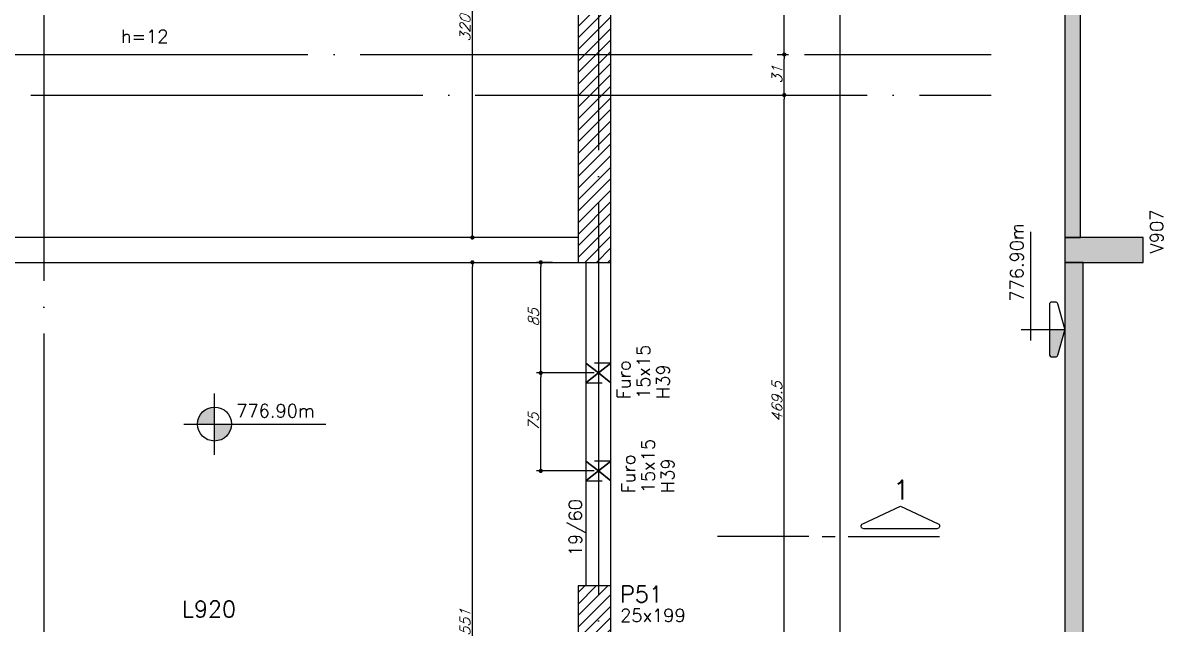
# Model space of a CAD drawing. Extents: x -4245 to 5400, y -2094 to 2406.
# Drawn here: x 2809 to 3682, y 939 to 1399 of the extents above; entities that cross this region are included whole.
import ezdxf
from ezdxf.enums import TextEntityAlignment as Align

# ---------------------------------------------------------------- set-up
doc = ezdxf.new("R2010")
doc.units = 0
doc.header["$LTSCALE"] = 50
doc.header["$MEASUREMENT"] = 0
doc.linetypes.add('EIXO', pattern=[6.8, 6, -0.4, 0, -0.4])
doc.linetypes.add('HIDDEN', pattern=[0.375, 0.25, -0.125])
doc.layers.get('0').update_dxf_attribs({"linetype": 'CONTINUOUS'})
doc.layers.get('DEFPOINTS').update_dxf_attribs({"linetype": 'CONTINUOUS'})
for name, color, linetype in [('F-CORTE', 4, 'CONTINUOUS'), ('F-CORTE-INDICAÇÃO', 4, 'CONTINUOUS'), ('F-COTAS', 106, 'CONTINUOUS'), ('F-COTAS-FUROS', 50, 'CONTINUOUS'), ('F-EIXO', 12, 'EIXO'), ('F-FURO-PAREDE', 2, 'HIDDEN'), ('F-FURO-PAREDE-TEXTOS', 2, 'CONTINUOUS'), ('F-LAJES-DIM', 2, 'CONTINUOUS'), ('F-LAJES-NOME', 4, 'CONTINUOUS'), ('F-NÍVEL-PLANTA', 2, 'CONTINUOUS'), ('F-NÍVEL-VISTA', 2, 'CONTINUOUS'), ('F-PILARES-DIM', 172, 'CONTINUOUS'), ('F-PILARES-HACH', 174, 'CONTINUOUS'), ('F-PILARES-NOME', 170, 'CONTINUOUS'), ('F-PILARES-S', 170, 'CONTINUOUS'), ('F-SOLIDO-CORTE', 71, 'CONTINUOUS'), ('F-TEXTO', 6, 'CONTINUOUS'), ('F-TEXTO-YELLOW', 2, 'CONTINUOUS'), ('F-VIGAS', 3, 'CONTINUOUS'), ('F-VIGAS-DIM', 2, 'CONTINUOUS')]:
    doc.layers.add(name, color=color, linetype=linetype)
doc.styles.add('CP-TEXT-INCL', font='simplex.shx', dxfattribs={"oblique": 20})
doc.styles.add('MCP', font='simplex.shx')
doc.styles.add('ROMANS', font='simplex.shx')
doc.dimstyles.new('CP-COTAS-50', dxfattribs={"dimscale": 0.64, "dimtxt": 12.5, "dimasz": 5, "dimexe": 5, "dimexo": 5, "dimgap": 2.5, "dimtad": 1, "dimdec": 1, "dimdsep": 46, "dimtxsty": 'CP-TEXT-INCL', "dimblk1": 'DOT', "dimblk2": 'DOT', "dimsah": 1, "dimcen": 9, "dimclrd": 256, "dimclre": 256, "dimclrt": 256, "dimadec": 0, "dimazin": 0, "dimtfac": 1, "dimtdec": 1, "dimtmove": 2, "dimatfit": 3, "dimldrblk": 'DOT', "dimfxl": 0, "dimtolj": 1, "dimarcsym": 0})

# ---------------------------------------------------------------- blocks, each defined once
blk = doc.blocks.new('Nível - Planta')
at = {"layer": 'F-NÍVEL-PLANTA'}
h = blk.add_hatch(color=71, dxfattribs=at)
h.paths.add_polyline_path([(0, 0), (0, 0.26, 0.414214), (-0.26, 0)])
h.paths.add_polyline_path([(0.26, 0), (0, 0), (0, -0.26, 0.414214)])
for p, q in [((0, -0.469), (0, 0.469)), ((-0.469, 0), (1.704, 0))]:
    blk.add_line(p, q, dxfattribs=at)
blk.add_circle((0, 0), 0.26, dxfattribs=at)
at = {"layer": 'F-TEXTO', "color": 3, "style": 'MCP'}
blk.add_attdef('NÍVEL', (0.333, 0.102), '', height=0.2, dxfattribs=at)
blk = doc.blocks.new('*U9')
at = {"layer": 'F-CORTE-INDICAÇÃO'}
for p, q in [((70, 0), (0, 0)), ((80, 0), (90, 0)), ((100, 0), (170, 0))]:
    blk.add_line(p, q, dxfattribs=at)
blk.add_lwpolyline([(112, 6, -0.802585), (111.15, 9.81), (140, 23.26), (168.85, 9.81, -0.802585), (168, 6)], format="xyb", close=True, dxfattribs=at)
at = {"layer": 'F-CORTE-INDICAÇÃO', "style": 'ROMANS'}
blk.add_attdef('CORTE', text='', height=15, dxfattribs=at).set_placement((140, 35.76), align=Align.MIDDLE_CENTER)
at = {"layer": 'F-CORTE-INDICAÇÃO', "color": 2, "style": 'ROMANS'}
blk.add_attdef('FOLHA', text='', height=12, dxfattribs=at).set_placement((140, -10), align=Align.MIDDLE_CENTER)
blk = doc.blocks.new('_DOT')
at = {"color": 0, "linetype": 'ByBlock'}
blk.add_line((-0.5, 0), (-1, 0), dxfattribs=at)
at = {"color": 0, "linetype": 'ByBlock', "const_width": 0.5}
blk.add_lwpolyline([(-0.25, 0, 1), (0.25, 0, 1)], format="xyb", close=True, dxfattribs=at)
blk = doc.blocks.new('*D111')
at = {"layer": 'DEFPOINTS', "color": 0, "linetype": 'Continuous', "transparency": 16777216}
for p in [(3153.55, 1215.5), (3153.55, 1215.5), (3153.55, 664.5)]:
    blk.add_point(p, dxfattribs=at)
at = {"layer": 'F-COTAS', "linetype": 'Continuous', "lineweight": -2, "transparency": 16777216}
blk.add_line((3153.55, 667.7), (3153.55, 1212.3), dxfattribs=at)
at = {"layer": 'F-COTAS', "linetype": 'Continuous', "lineweight": -2, "transparency": 16777216, "xscale": 3.2, "yscale": 3.2, "zscale": 3.2}
for p, rotation in [((3153.55, 1215.5), 90), ((3153.55, 664.5), 270)]:
    blk.add_blockref('_DOT', p, dxfattribs=dict(at, rotation=rotation))
at = {"layer": 'F-COTAS', "linetype": 'Continuous', "transparency": 16777216, "insert": (3147.95, 940), "char_height": 8, "attachment_point": 5, "rotation": 90, "style": 'CP-TEXT-INCL'}
blk.add_mtext('\\A1;551', dxfattribs=at)
blk = doc.blocks.new('*D112')
at = {"layer": 'DEFPOINTS', "color": 0, "linetype": 'Continuous', "transparency": 16777216}
for p in [(3153.55, 1554.5), (3153.55, 1554.5), (3153.55, 1234.5)]:
    blk.add_point(p, dxfattribs=at)
at = {"layer": 'F-COTAS', "linetype": 'Continuous', "lineweight": -2, "transparency": 16777216}
blk.add_line((3153.55, 1237.7), (3153.55, 1551.3), dxfattribs=at)
at = {"layer": 'F-COTAS', "linetype": 'Continuous', "lineweight": -2, "transparency": 16777216, "xscale": 3.2, "yscale": 3.2, "zscale": 3.2}
for p, rotation in [((3153.55, 1554.5), 90), ((3153.55, 1234.5), 270)]:
    blk.add_blockref('_DOT', p, dxfattribs=dict(at, rotation=rotation))
at = {"layer": 'F-COTAS', "linetype": 'Continuous', "transparency": 16777216, "insert": (3147.95, 1394.5), "char_height": 8, "attachment_point": 5, "rotation": 90, "style": 'CP-TEXT-INCL'}
blk.add_mtext('\\A1;320', dxfattribs=at)
blk = doc.blocks.new('*U155')
at = {"layer": 'F-EIXO'}
blk.add_line((0, 0), (0, -2655), dxfattribs=at)
at = {"layer": 'F-TEXTO', "style": 'ROMANS'}
blk.add_attdef('EIXO', text='', height=17.5, rotation=360, dxfattribs=at).set_placement((0, 28.21), align=Align.MIDDLE_CENTER)
blk = doc.blocks.new('*U160')
at = {"layer": 'F-EIXO'}
blk.add_line((0, 0), (7197, 0), dxfattribs=at)
at = {"layer": 'F-TEXTO', "style": 'ROMANS'}
blk.add_attdef('EIXO', text='', height=17.5, dxfattribs=at).set_placement((-28.2072, 0), align=Align.MIDDLE_CENTER)
blk = doc.blocks.new('*U161')
at = {"layer": 'F-EIXO'}
blk.add_line((0, 0), (7285, 0), dxfattribs=at)
at = {"layer": 'F-TEXTO', "style": 'ROMANS'}
blk.add_attdef('EIXO', text='', height=17.5, dxfattribs=at).set_placement((-28.2072, 0), align=Align.MIDDLE_CENTER)
blk = doc.blocks.new('*U178')
at = {"layer": 'F-EIXO'}
blk.add_line((0, 0), (0, -2755), dxfattribs=at)
at = {"layer": 'F-TEXTO', "style": 'ROMANS'}
blk.add_attdef('EIXO', text='', height=17.5, rotation=360, dxfattribs=at).set_placement((0, 28.2072), align=Align.MIDDLE_CENTER)
blk = doc.blocks.new('*D213')
at = {"layer": 'DEFPOINTS', "color": 0, "linetype": 'Continuous', "transparency": 16777216}
for p in [(3262.5, 1634.5), (3435.19, 1634.5), (3259.5, -315.5)]:
    blk.add_point(p, dxfattribs=at)
at = {"layer": 'F-COTAS', "linetype": 'Continuous', "lineweight": -2, "transparency": 16777216}
for p, q in [((3265.7, 1634.5), (3438.39, 1634.5)), ((3435.19, -312.3), (3435.19, 1631.3)), ((3262.7, -315.5), (3438.39, -315.5))]:
    blk.add_line(p, q, dxfattribs=at)
at = {"layer": 'F-COTAS', "linetype": 'Continuous', "lineweight": -2, "transparency": 16777216, "xscale": 3.2, "yscale": 3.2, "zscale": 3.2}
for p, rotation in [((3435.19, 1634.5), 90), ((3435.19, -315.5), 270)]:
    blk.add_blockref('_DOT', p, dxfattribs=dict(at, rotation=rotation))
at = {"layer": 'F-COTAS', "linetype": 'Continuous', "transparency": 16777216, "insert": (3429.59, 659.5), "char_height": 8, "attachment_point": 5, "rotation": 90, "style": 'CP-TEXT-INCL'}
blk.add_mtext('\\A1;1950', dxfattribs=at)
blk = doc.blocks.new('*D221')
at = {"layer": 'DEFPOINTS', "color": 0, "linetype": 'Continuous', "transparency": 16777216}
for p in [(3383.74, 1343.5), (3392.27, 1343.5), (3383.74, 874)]:
    blk.add_point(p, dxfattribs=at)
at = {"layer": 'F-COTAS', "linetype": 'Continuous', "lineweight": -2, "transparency": 16777216}
for p, q in [((3386.94, 1343.5), (3395.47, 1343.5)), ((3392.27, 877.2), (3392.27, 1340.3)), ((3386.94, 874), (3395.47, 874))]:
    blk.add_line(p, q, dxfattribs=at)
at = {"layer": 'F-COTAS', "linetype": 'Continuous', "lineweight": -2, "transparency": 16777216, "xscale": 3.2, "yscale": 3.2, "zscale": 3.2}
for p, rotation in [((3392.27, 1343.5), 90), ((3392.27, 874), 270)]:
    blk.add_blockref('_DOT', p, dxfattribs=dict(at, rotation=rotation))
at = {"layer": 'F-COTAS', "linetype": 'Continuous', "transparency": 16777216, "insert": (3386.67, 1108.75), "char_height": 8, "attachment_point": 5, "rotation": 90, "style": 'CP-TEXT-INCL'}
blk.add_mtext('\\A1;469.5', dxfattribs=at)
blk = doc.blocks.new('*D222')
at = {"layer": 'DEFPOINTS', "color": 0, "linetype": 'Continuous', "transparency": 16777216}
for p in [(3383.74, 1374.5), (3392.27, 1374.5), (3383.74, 1343.5)]:
    blk.add_point(p, dxfattribs=at)
at = {"layer": 'F-COTAS', "linetype": 'Continuous', "lineweight": -2, "transparency": 16777216}
for p, q in [((3386.94, 1374.5), (3395.47, 1374.5)), ((3392.27, 1346.7), (3392.27, 1371.3)), ((3386.94, 1343.5), (3395.47, 1343.5))]:
    blk.add_line(p, q, dxfattribs=at)
at = {"layer": 'F-COTAS', "linetype": 'Continuous', "lineweight": -2, "transparency": 16777216, "xscale": 3.2, "yscale": 3.2, "zscale": 3.2}
for p, rotation in [((3392.27, 1374.5), 90), ((3392.27, 1343.5), 270)]:
    blk.add_blockref('_DOT', p, dxfattribs=dict(at, rotation=rotation))
at = {"layer": 'F-COTAS', "linetype": 'Continuous', "transparency": 16777216, "insert": (3386.67, 1359), "char_height": 8, "attachment_point": 5, "rotation": 90, "style": 'CP-TEXT-INCL'}
blk.add_mtext('\\A1;31', dxfattribs=at)
blk = doc.blocks.new('*D223')
at = {"layer": 'DEFPOINTS', "color": 0, "linetype": 'Continuous', "transparency": 16777216}
for p in [(3368.29, 1615), (3392.27, 1615), (3383.74, 1374.5)]:
    blk.add_point(p, dxfattribs=at)
at = {"layer": 'F-COTAS', "linetype": 'Continuous', "lineweight": -2, "transparency": 16777216}
for p, q in [((3371.49, 1615), (3395.47, 1615)), ((3392.27, 1377.7), (3392.27, 1611.8)), ((3386.94, 1374.5), (3395.47, 1374.5))]:
    blk.add_line(p, q, dxfattribs=at)
at = {"layer": 'F-COTAS', "linetype": 'Continuous', "lineweight": -2, "transparency": 16777216, "xscale": 3.2, "yscale": 3.2, "zscale": 3.2}
for p, rotation in [((3392.27, 1615), 90), ((3392.27, 1374.5), 270)]:
    blk.add_blockref('_DOT', p, dxfattribs=dict(at, rotation=rotation))
at = {"layer": 'F-COTAS', "linetype": 'Continuous', "transparency": 16777216, "insert": (3386.67, 1494.75), "char_height": 8, "attachment_point": 5, "rotation": 90, "style": 'CP-TEXT-INCL'}
blk.add_mtext('\\A1;240.5', dxfattribs=at)
blk = doc.blocks.new('Nível - Vista')
at = {"layer": 'F-NÍVEL-VISTA'}
blk.add_hatch(color=71, dxfattribs=at).paths.add_polyline_path([(0, 0.238), (-0.38, 0.238, 0.414214), (-0.42, 0.198), (-0.42, 0.148, 0.331206), (-0.391, 0.11), (-0.011, 0.002, 0.072993), (0, 0)])
at = {"layer": 'F-NÍVEL-VISTA', "color": 2}
for p, q in [((0, 0.67), (0, 0)), ((-0.168, 0.521), (1.493, 0.521))]:
    blk.add_line(p, q, dxfattribs=at)
blk.add_lwpolyline([(-0.011, 0.002, 0.146769), (0.011, 0.002), (0.391, 0.11, 0.331206), (0.42, 0.148), (0.42, 0.198, 0.414214), (0.38, 0.238), (-0.38, 0.238, 0.414214), (-0.42, 0.198), (-0.42, 0.148, 0.331206), (-0.391, 0.11), (-0.011, 0.002, 0.146769), (0.011, 0.002)], format="xyb", dxfattribs=at)
at = {"layer": 'F-TEXTO', "color": 3, "style": 'MCP'}
for tag, p in [('NÍVEL', (1.026, 0.636)), ('NÍVEL_DETALHE', (1.02, 0.186))]:
    blk.add_attdef(tag, text='', height=0.2, dxfattribs=at).set_placement(p, align=Align.CENTER)
blk = doc.blocks.new('*D505')
at = {"layer": 'DEFPOINTS', "color": 0, "linetype": 'Continuous', "transparency": 16777216}
for p in [(3205.89, 1130.94), (3250, 1130.94), (3250, 1055.94)]:
    blk.add_point(p, dxfattribs=at)
at = {"layer": 'F-COTAS-FUROS', "linetype": 'Continuous', "lineweight": -2, "transparency": 16777216}
for p, q in [((3246.8, 1130.94), (3202.69, 1130.94)), ((3205.89, 1059.14), (3205.89, 1127.74)), ((3246.8, 1055.94), (3202.69, 1055.94))]:
    blk.add_line(p, q, dxfattribs=at)
at = {"layer": 'F-COTAS-FUROS', "linetype": 'Continuous', "lineweight": -2, "transparency": 16777216, "xscale": 3.2, "yscale": 3.2, "zscale": 3.2}
for p, rotation in [((3205.89, 1130.94), 90), ((3205.89, 1055.94), 270)]:
    blk.add_blockref('_DOT', p, dxfattribs=dict(at, rotation=rotation))
at = {"layer": 'F-COTAS-FUROS', "linetype": 'Continuous', "transparency": 16777216, "insert": (3200.29, 1093.44), "char_height": 8, "attachment_point": 5, "rotation": 90, "style": 'CP-TEXT-INCL'}
blk.add_mtext('\\A1;75', dxfattribs=at)
blk = doc.blocks.new('*D506')
at = {"layer": 'DEFPOINTS', "color": 0, "linetype": 'Continuous', "transparency": 16777216}
for p in [(3205.89, 1215.5), (3218, 1215.5), (3250, 1130.94)]:
    blk.add_point(p, dxfattribs=at)
at = {"layer": 'F-COTAS-FUROS', "linetype": 'Continuous', "lineweight": -2, "transparency": 16777216}
for p, q in [((3214.8, 1215.5), (3202.69, 1215.5)), ((3205.89, 1134.14), (3205.89, 1212.3)), ((3246.8, 1130.94), (3202.69, 1130.94))]:
    blk.add_line(p, q, dxfattribs=at)
at = {"layer": 'F-COTAS-FUROS', "linetype": 'Continuous', "lineweight": -2, "transparency": 16777216, "xscale": 3.2, "yscale": 3.2, "zscale": 3.2}
for p, rotation in [((3205.89, 1215.5), 90), ((3205.89, 1130.94), 270)]:
    blk.add_blockref('_DOT', p, dxfattribs=dict(at, rotation=rotation))
at = {"layer": 'F-COTAS-FUROS', "linetype": 'Continuous', "transparency": 16777216, "insert": (3200.29, 1173.22), "char_height": 8, "attachment_point": 5, "rotation": 90, "style": 'CP-TEXT-INCL'}
blk.add_mtext('\\A1;85', dxfattribs=at)

msp = doc.modelspace()

# ---------------------------------------------------------------- hatches: boundary and pattern name
at = {"layer": 'F-PILARES-HACH', "linetype": 'Continuous'}
h = msp.add_hatch(dxfattribs=at)
h.set_pattern_fill('ANSI31', color=256, scale=50, style=0)
h.paths.add_polyline_path([(3234.5, 1215.5), (3259.5, 1215.5), (3259.5, 1414.5), (3234.5, 1414.5)], flags=16)
h = msp.add_hatch(dxfattribs=at)
h.set_pattern_fill('ANSI31', color=256, scale=50, style=0)
h.paths.add_polyline_path([(3234.5, 769), (3259.5, 769), (3259.5, 968), (3234.5, 968)], flags=16)
at = {"layer": 'F-SOLIDO-CORTE', "linetype": 'Continuous'}
for points in [[(3607.127, 1514.145), (3607.127, 1462.259), (3607.127, 1412.197), (3607.127, 1363.794), (3607.127, 1298.057), (3607.127, 1234.5), (3611.509, 1234.5), (3615.746, 1234.5), (3619.127, 1234.5), (3619.127, 1300.238), (3619.127, 1363.794), (3619.127, 1413.291), (3619.127, 1462.259), (3619.127, 1514.145), (3619.127, 1514.358), (3619.127, 1554.5), (3614.833, 1554.5), (3610.568, 1554.5), (3607.127, 1554.5), (3607.127, 1514.358)], [(3607.127, 1222.209), (3607.127, 1215.5), (3629.039, 1215.5), (3650.225, 1215.5), (3667.127, 1215.5), (3667.127, 1222.439), (3667.127, 1229.148), (3667.127, 1234.5), (3645.214, 1234.5), (3624.029, 1234.5), (3607.127, 1234.5), (3607.127, 1229.148)], [(3607.127, 1060.404), (3607.127, 970.015), (3607.127, 882.571), (3607.127, 809.894), (3607.127, 739.585), (3607.127, 701.853), (3607.127, 664.5), (3612.136, 664.5), (3617.094, 664.5), (3621.127, 664.5), (3621.127, 702.664), (3621.127, 739.585), (3621.127, 812.262), (3621.127, 882.571), (3621.127, 972.96), (3621.127, 1060.404), (3621.127, 1122.048), (3621.127, 1215.5), (3616.014, 1215.5), (3611.068, 1215.5), (3607.127, 1215.5), (3607.127, 1122.048)]]:
    msp.add_hatch(color=256, dxfattribs=at).paths.add_polyline_path(points, flags=16)

# ---------------------------------------------------------------- linework, layer by layer
at = {"layer": 'F-CORTE', "linetype": 'Continuous'}
for points in [[(3607.127, 1514.145), (3607.127, 1234.5), (3607.127, 1222.209), (3607.127, 1215.5), (3607.127, 1060.404), (3607.127, 664.5), (3607.127, 652.23), (3607.127, 645.5), (3607.127, 537.281)], [(3621.127, 882.571), (3621.127, 972.96), (3621.127, 1060.404), (3621.127, 1122.048), (3621.127, 1215.5), (3629.039, 1215.5), (3650.225, 1215.5), (3667.127, 1215.5), (3667.127, 1222.439), (3667.127, 1229.148), (3667.127, 1234.5), (3645.214, 1234.5), (3624.029, 1234.5), (3619.127, 1234.5), (3619.127, 1300.238), (3619.127, 1363.794), (3619.127, 1413.291)]]:
    msp.add_lwpolyline(points, dxfattribs=at)
at = {"layer": 'F-FURO-PAREDE'}
for points in [[(3250, 1130.94), (3259.5, 1123.44), (3259.5, 1138.44), (3250, 1130.94), (3259.5, 1138.44), (3240.5, 1138.44), (3250, 1130.94), (3240.5, 1138.44), (3240.5, 1123.44), (3250, 1130.94), (3240.5, 1123.44), (3259.5, 1123.44), (3250, 1130.94)], [(3250, 1055.94), (3259.5, 1048.44), (3259.5, 1063.44), (3250, 1055.94), (3259.5, 1063.44), (3240.5, 1063.44), (3250, 1055.94), (3240.5, 1063.44), (3240.5, 1048.44), (3250, 1055.94), (3240.5, 1048.44), (3259.5, 1048.44), (3250, 1055.94)]]:
    msp.add_lwpolyline(points, dxfattribs=at)
at = {"layer": 'F-PILARES-S', "linetype": 'Continuous'}
for points in [[(3234.5, 1215.5), (3259.5, 1215.5), (3259.5, 1414.5), (3234.5, 1414.5), (3234.5, 1215.5)], [(3234.5, 769), (3259.5, 769), (3259.5, 968), (3234.5, 968), (3234.5, 769)]]:
    msp.add_lwpolyline(points, dxfattribs=at)
at = {"layer": 'F-SOLIDO-CORTE'}
for points in [[(3607.127, 1514.145), (3607.127, 1462.259), (3607.127, 1412.197), (3607.127, 1363.795), (3607.127, 1298.057), (3607.127, 1234.5), (3611.509, 1234.5), (3615.747, 1234.5), (3619.127, 1234.5), (3619.127, 1300.238), (3619.127, 1363.795), (3619.127, 1413.291), (3619.127, 1462.259), (3619.127, 1514.145), (3619.127, 1514.358), (3619.127, 1554.5), (3614.833, 1554.5), (3610.568, 1554.5), (3607.127, 1554.5), (3607.127, 1514.358), (3607.127, 1514.145)], [(3607.127, 1222.209), (3607.127, 1215.5), (3629.039, 1215.5), (3650.225, 1215.5), (3667.127, 1215.5), (3667.127, 1222.439), (3667.127, 1229.148), (3667.127, 1234.5), (3645.214, 1234.5), (3624.029, 1234.5), (3607.127, 1234.5), (3607.127, 1229.148), (3607.127, 1222.209)], [(3607.127, 1060.404), (3607.127, 970.015), (3607.127, 882.571), (3607.127, 809.894), (3607.127, 739.585), (3607.127, 701.853), (3607.127, 664.5), (3612.136, 664.5), (3617.094, 664.5), (3621.127, 664.5), (3621.127, 702.664), (3621.127, 739.585), (3621.127, 812.262), (3621.127, 882.571), (3621.127, 972.96), (3621.127, 1060.404), (3621.127, 1122.048), (3621.127, 1215.5), (3616.014, 1215.5), (3611.068, 1215.5), (3607.127, 1215.5), (3607.127, 1122.048), (3607.127, 1060.404)]]:
    msp.add_lwpolyline(points, dxfattribs=at)
at = {"layer": 'F-VIGAS'}
for points in [[(3234.5, 1234.5), (2583, 1234.5)], [(2583, 1215.5), (3234.5, 1215.5)], [(3240.5, 1215.5), (3240.5, 968)], [(3259.5, 968), (3259.5, 1215.5)]]:
    msp.add_lwpolyline(points, dxfattribs=at)

# ---------------------------------------------------------------- block references
at = {"layer": 'F-CORTE-INDICAÇÃO', "linetype": 'Continuous'}
ref = msp.add_blockref('*U9', (3341.201, 1005.69), dxfattribs=at)
ref.add_attrib('CORTE', '1', dxfattribs={"height": 15, "style": 'ROMANS'}).set_placement((3481.915, 1041.453), align=Align.MIDDLE_CENTER)
at = {"layer": 'F-EIXO', "linetype": 'Continuous'}
for name, p in [('*U178', (3250, 1941.357)), ('*U155', (2825.5, 1841.357)), ('*U161', (-3734.274, 1374.5)), ('*U160', (-3646.32, 1343.5))]:
    msp.add_blockref(name, p, dxfattribs=at)
at = {"layer": 'F-NÍVEL-PLANTA', "linetype": 'Continuous', "xscale": 50, "yscale": 50, "zscale": 50}
msp.add_blockref('Nível - Planta', (2956.149, 1091.817), dxfattribs=at).add_auto_attribs({'NÍVEL': '776.90m'})
at = {"layer": 'F-NÍVEL-VISTA', "xscale": 50, "yscale": 50, "zscale": 50, "rotation": 90}
msp.add_blockref('Nível - Vista', (3607.127, 1164.161), dxfattribs=at).add_auto_attribs({'NÍVEL': '776.90m'})

# ---------------------------------------------------------------- texts
at = {"layer": 'F-FURO-PAREDE-TEXTOS', "linetype": 'Continuous', "style": 'MCP'}
for s, p in [('15x15', (3289.5, 1110.94)), ('Furo', (3274.5, 1110.94)), ('H39', (3304.5, 1110.94)), ('15x15', (3293.061, 1038.922)), ('Furo', (3278.061, 1038.922)), ('H39', (3308.061, 1038.922))]:
    msp.add_text(s, height=10, rotation=90, dxfattribs=at).set_placement(p)
at = {"layer": 'F-LAJES-DIM', "linetype": 'Continuous', "style": 'MCP'}
msp.add_text('h=12', height=10, dxfattribs=at).set_placement((2884.492, 1383.386))
at = {"layer": 'F-LAJES-NOME', "linetype": 'Continuous', "style": 'MCP'}
msp.add_text('L920', height=12.5, dxfattribs=at).set_placement((2931.316, 943.979))
at = {"layer": 'F-PILARES-DIM', "linetype": 'Continuous', "style": 'MCP'}
msp.add_text('25x199', height=10, dxfattribs=at).set_placement((3266.65, 940.394))
at = {"layer": 'F-PILARES-NOME', "linetype": 'Continuous', "style": 'MCP'}
msp.add_text('P51', height=12.5, dxfattribs=at).set_placement((3266.65, 955.394))
at = {"layer": 'F-TEXTO-YELLOW', "style": 'MCP'}
msp.add_text('V907', height=10, rotation=90, dxfattribs=at).set_placement((3682.355, 1222.462))
at = {"layer": 'F-VIGAS-DIM', "linetype": 'Continuous', "style": 'MCP'}
msp.add_text('19/60', height=10, rotation=90, dxfattribs=at).set_placement((3237.375, 990.68))

# ---------------------------------------------------------------- dimensions: what is measured, and where the dimension line sits
at = {"layer": 'F-COTAS', "linetype": 'Continuous'}
for base, p1, p2, angle, picture, middle in [((3435.187, 1634.5), (3259.5, -315.5), (3262.5, 1634.5), 90, '*D213', (3429.587, 659.5)), ((3392.271, 1615), (3383.741, 1374.5), (3368.291, 1615), 90, '*D223', (3386.671, 1494.75)), ((3153.553, 1554.5), (3153.553, 1234.5), (3153.553, 1554.5), 270, '*D112', (3147.953, 1394.5)), ((3392.271, 1374.5), (3383.741, 1343.5), (3383.741, 1374.5), 90, '*D222', (3386.671, 1359)), ((3392.271, 1343.5), (3383.741, 874), (3383.741, 1343.5), 90, '*D221', (3386.671, 1108.75)), ((3153.553, 1215.5), (3153.553, 664.5), (3153.553, 1215.5), 270, '*D111', (3147.953, 940))]:
    dim = msp.add_linear_dim(base=base, p1=p1, p2=p2, angle=angle, dimstyle='CP-COTAS-50', dxfattribs=at)
    dim.commit()
    dim.dimension.update_dxf_attribs({"geometry": picture, "text_midpoint": middle})
at = {"layer": 'F-COTAS-FUROS', "linetype": 'Continuous'}
for base, p1, p2, picture, middle in [((3205.89, 1215.5), (3250, 1130.94), (3217.998, 1215.5), '*D506', (3200.29, 1173.22)), ((3205.89, 1130.94), (3250, 1055.94), (3250, 1130.94), '*D505', (3200.29, 1093.44))]:
    dim = msp.add_linear_dim(base=base, p1=p1, p2=p2, angle=90, dimstyle='CP-COTAS-50', override={"dimdec": 0, "dimfxl": 7.5}, dxfattribs=at)
    dim.commit()
    dim.dimension.update_dxf_attribs({"geometry": picture, "text_midpoint": middle})

doc.saveas('drawing.dxf')
